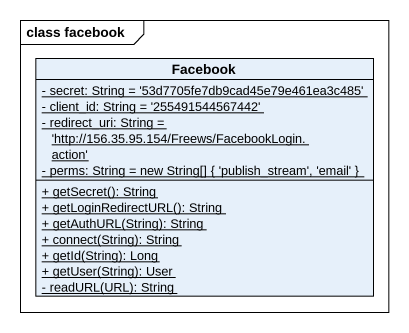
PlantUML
@startuml
mainframe class facebook
hide circle
hide empty members
skinparam classAttributeIconSize 0
class Facebook {
  {static} - secret: String = '53d7705fe7db9cad45e79e461ea3c485'
  {static} - client_id: String = '255491544567442'
  {static} - redirect_uri: String = 'http://156.35.95.154/Freews/FacebookLogin.action'
  {static} - perms: String = new String[] { 'publish_stream', 'email' }
  {static} + getSecret(): String
  {static} + getLoginRedirectURL(): String
  {static} + getAuthURL(String): String
  {static} + connect(String): String
  {static} + getId(String): Long
  {static} + getUser(String): User
  {static} - readURL(URL): String
}
@enduml
